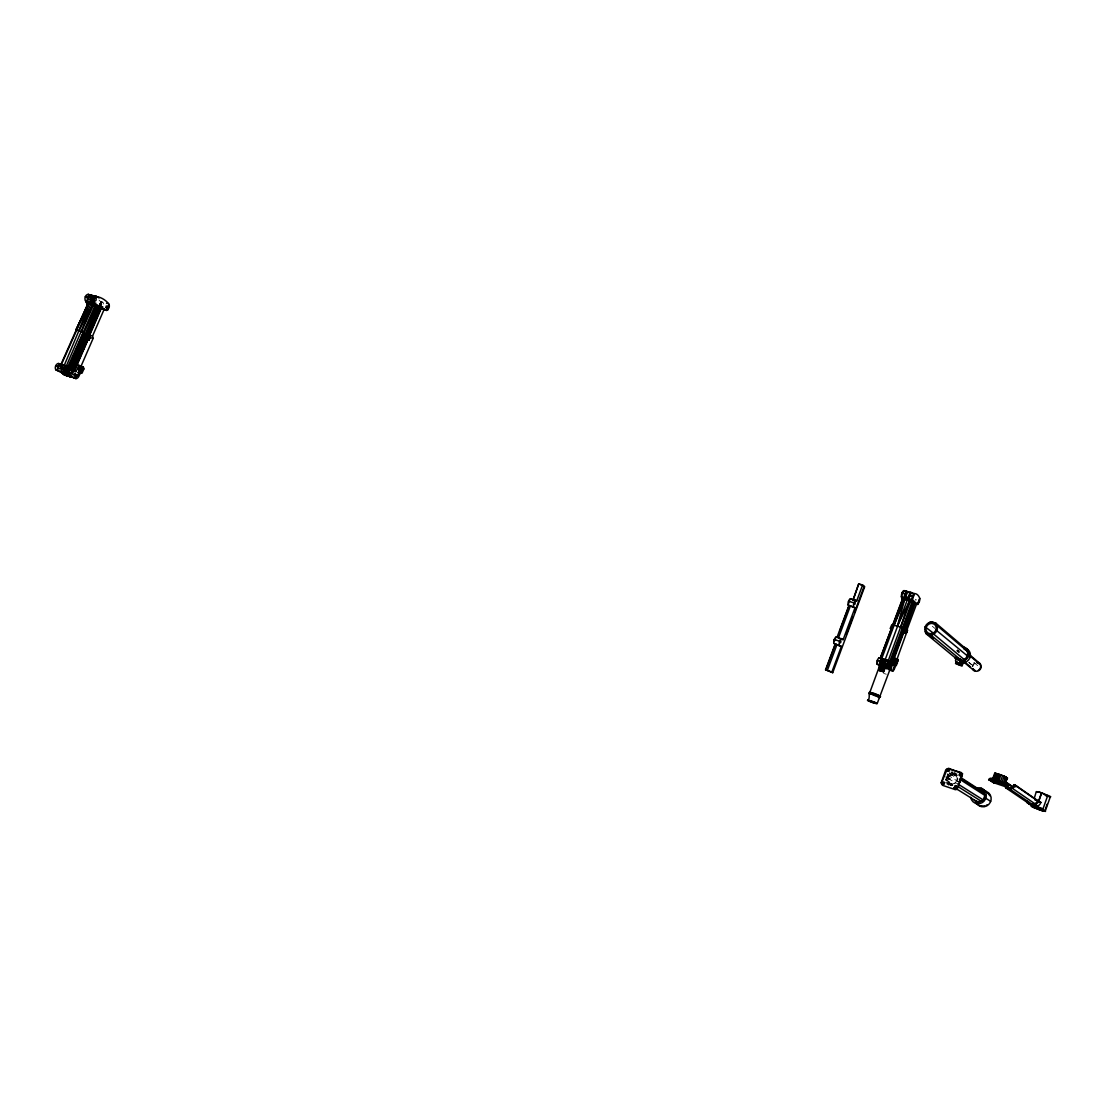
<?xml version="1.0" encoding="UTF-8"?>
<svg xmlns="http://www.w3.org/2000/svg" width="1106" height="1106" viewBox="0 0 1106 1106"><rect width="100%" height="100%" fill="white"/><g stroke="black" fill="none" stroke-linecap="round" stroke-linejoin="round"><path stroke-width="0.75" stroke-dasharray="5 3.75" d="M949.377 778.057C949.432 778.665 947.386 778.541 948.091 777.573M950.082 778.61C948.685 779.606 951.658 779.08 947.953 777.725M916.28 600.088L915.851 599.272L915.256 600.143M947.745 778.403L957.243 783.629M948.644 779.066C949.805 777.145 947.013 779.315 949.805 779.371M946.045 780.186L948.077 774.808L946.045 780.186L948.036 781.03L951.008 785.592L947.566 783.131L945.727 779.578L947.455 774.808L949.695 773.675A6.152 5.862 -56.7 0 1 956.745 775.002M958.1 781.831L958.045 781.002M950.593 785.191L950.524 783.905L952.515 784.79M954.229 773.827L956.427 774.559L954.174 773.771L953.828 774.905L956.082 775.693L956.884 773.523M953.966 774.974L954.478 773.716M954.174 775.057L954.727 773.758M950.745 785.357L950.98 784.113M954.437 775.14L954.824 774.062M951.022 785.495C950.801 783.712 953.621 784.306 952.252 785.716M954.727 775.223L955.294 773.937M951.312 785.647L951.879 784.375M956.096 775.693L955.197 775.182L955.584 774.089L957.893 775.458M951.602 785.785L951.99 784.707M951.782 785.55L952.169 784.458M952.045 785.633L952.432 784.541M956.109 774.366L955.708 775.458L955.861 774.241L955.363 775.361L953.842 774.394M955.999 775.665L956.303 774.477M950.469 783.753L950.178 785.039M954.561 772.679L953.828 774.905L955.003 773.799L954.243 773.301M100.176 306.058L102.208 301.385M98.932 305.92L100.964 301.261M99.761 304.454L101.102 301.357M957.284 651.379L958.169 650.369M958.155 652.167L959.096 651.088L958.252 652.222M956.524 774.781A6.124 5.848 -56.7 0 0 951.99 775.14L949.501 775.721L953.275 773.509L956.911 773.688L955.681 772.859M953.137 785.011L948.699 784.154M956.151 773.191L954.755 772.804M951.561 784.306L950.372 785.094M98.987 300.002A29.129 23.516 -79 0 1 100.729 301.897L102.969 302.463M101.849 304.191L99.609 303.625L100.287 304.178M886.321 674.231L883.611 673.402M947.828 777.974L949.999 778.873M947.745 778.5L949.902 779.149M100.674 301.869L100.729 301.897A3.995 3.194 -80.2 0 1 101.24 304.164M946.708 783.891L949.017 785.329L947.469 781.085M947.566 783.131L949.874 784.569M945.727 782.343L948.036 783.781M949.349 783.2L952.211 784.983M946.75 781.818L952.39 785.357M945.727 779.578L952.791 784.016M947.635 777.546L948.879 778.334M945.547 776.841L946.418 777.407M947.662 773.716L949.971 775.195M947.192 774.255L949.501 775.721M956.579 780.56L957.907 781.361M947.455 774.808L958.722 781.997M949.695 773.675L958.114 779.08M949.225 772.652L951.519 774.131M953.275 773.509L950.994 772.029L952.833 771.877L955.114 773.357M969.077 662.439L973.031 665.743M968.732 662.439L971.248 664.54M973.847 662.425L980.372 667.927M932.358 626.286L934.971 628.485M952.211 784.182A4.866 4.645 -56.7 0 1 948.409 777.504A4.866 4.645 -56.7 0 1 956.026 775.873A4.866 4.645 -56.7 0 1 954.616 783.67M957.271 651.558A6.346 5.889 -44 0 1 958.363 650.314M957.45 651.711A6.346 5.889 -44 0 1 958.543 650.466M956.552 650.95A6.359 5.889 -44.1 0 1 957.63 649.706M959.013 652.664A4.134 3.83 -44 0 1 959.718 651.849M972.81 666.752A4.037 3.774 -43.2 0 1 975.063 663.42M972.243 666.738A4.631 4.313 -43.2 0 1 974.828 662.923M103.121 302.74A3.995 3.194 -80.1 0 1 103.466 304.039M954.174 783.449A4.991 4.756 -56.7 0 0 954.962 774.947A4.991 4.756 -56.7 0 0 947.358 778.818A4.991 4.756 -56.7 0 0 954.174 783.449"/><path stroke-width="1.5" d="M882.132 658.526A3.83 1.548 -73 0 0 880.265 661.167L880.1 664.913L881.012 665.591L879.795 664.83A3.83 1.548 -73 0 1 880.265 661.167L881.593 659.245L886.445 661.056M885.685 660.489L884.192 664.291L884.178 666.171L885.616 667.098A5.972 0.747 20.2 0 1 890.095 669.13L877.127 703.734L873.781 702.904M886.5 666.655L886.68 665.439C885.878 668.618 887.081 662.19 889.736 666.282A4.756 1.894 -73 0 1 890.731 664.277L891.865 663.973L894.118 657.876L898.141 659.563L895.901 665.646L892.653 664.554L895.901 665.646M894.173 661.817L892.874 664.72L895.1 660.185L894.118 657.876M907.017 631.968L907.031 629.936M886.805 659.936A3.843 1.535 -73 0 0 884.952 662.591A3.843 1.535 -73 0 0 884.482 666.268L882.45 671.425L882.132 665.549L879.726 670.595L879.795 664.83L878.911 670.402L883.583 671.84L885.726 667.056M871.583 692.702C882.934 695.757 882.256 699.531 871.5 694.126L871.583 692.702C866.938 690.656 871.224 698.771 867.546 700.361L869.468 701.259M880.335 662.107L880.957 662.881M75.816 330.279L87.54 304.744L87.747 301.288A4.023 3.235 -80.5 0 1 87.581 297.265A4.023 3.235 -80.5 0 1 90.471 295.039L96.416 296.463L95.572 298.413M886.583 666.6L886.86 665.508L886.362 666.655M904.929 595.111C906.809 589.83 905.413 599.189 904.86 593.922L901.943 593.092A3.816 1.535 -73.9 0 0 901.487 596.715L902.012 600.033L880.141 658.54L879.146 657.807A3.83 1.548 -73 0 0 877.321 660.365A3.83 1.548 -73 0 0 876.892 663.932L879.588 665.909L870.256 691.236M909.699 596.908L909.657 596.12M90.236 297.721L90.471 295.039L94.867 297.03M68.475 373.234L69.609 373.068M879.146 657.807L890.648 661.734L889.846 661.388L911.759 602.673L912.049 599.687A3.83 1.521 -73.9 0 1 912.505 596.065A3.83 1.521 -73.9 0 1 914.289 593.576L914.316 593.604A27.802 11.005 -73.6 0 1 919.736 598.318A3.802 1.493 -73.9 0 1 919.28 601.913L917.745 604.567L912.049 599.687L909.104 598.858A3.83 1.521 -73.9 0 1 909.561 595.235A3.83 1.521 -73.9 0 1 911.344 592.761L914.316 593.604L912.865 597.917L913.736 595.567M69.872 375.999L65.821 375.252L65.724 373.648L61.922 372.556L65.627 374.768L82.839 333.791L84.333 334.454L69.968 367.496L65.572 375.28L69.955 375.902L65.724 373.648M95.807 303.085L95.628 304.468L101.005 307.883L100.176 306.058L97.411 306.97L99.056 305.768L101.31 306.334L101.144 307.703L99.471 305.256M880.708 661.471L881.053 663.337M884.8 662.715L885.132 664.582M891.892 666.365L890.662 664.291L889.666 666.31L887.067 667.208M882.45 671.425L883.307 665.909M885.464 660.697L883.639 659.867L881.523 661.568L882.146 663.669L883.639 659.867L881.358 659.452M883.583 671.84L884.482 666.268M872.648 694.457L872.869 693.075M869.496 693.96L869.357 692.342M834.436 640.111L834.449 641.273M101.005 307.883L101.31 306.334L73.853 369.528M906.173 593.908L906.657 591.447L912.491 592.857M885.09 663.199L885.312 664.471M68.904 373.828L69.166 372.487M881.026 670.955L882.132 665.549M999.008 778.251C997.723 779.73 999.312 778.458 998.925 776.868M959.662 781.845L960.077 779.993M960.409 775.569C964.75 774.145 956.925 773.246 960.685 775.472C963.132 771.836 956.331 774.38 960.561 775.887M942.436 785.205L941.109 782.993L945.851 769.665L948.589 768.269L962.607 773.744L956.925 789.504L954.851 789.366L957.602 787.97L962.234 775.126L961.46 772.624M943.031 784.334L942.962 782.536L944.704 782.868L943.57 784.527L942.312 782.481L944.33 782.426M946.805 769.983C949.985 773.426 947.303 766.665 946.985 771.089M943.874 782.149L944.137 783.725L942.575 784.057M948.561 771.172C950.731 771.601 948.146 767.813 947.248 770.26M954.547 786.933C954.865 791.177 959.483 785.951 955.128 786.255C953.593 790.679 959.054 785.467 954.99 787.209M961.639 663.116L961.971 662.121L964.418 661.651L963.257 660.075L964.1 659.48A6.359 5.889 -44.1 0 0 967.128 651.144L965.04 648.503M998.732 776.758C995.87 780.407 996.368 775.555 999.008 776.882M879.726 670.595L880.97 665.19M1005.962 785.136C1009.778 785.785 1004.566 788.73 1005.796 785.246A4.645 4.493 -49 0 0 1014.161 784.652L1014.548 785.882L1016.442 785.868L1037.608 800.55A5.502 5.364 -46.4 0 1 1034.815 803.703L1032.769 804.712L1010.151 789.325L1005.783 787.859L1004.801 785.785L1010.497 789.656M78.885 370.648C77.171 364.842 82.563 369.943 78.388 372.75L80.724 373.413L82.245 372.694L83.876 368.948L83.434 367.164L77.144 364.8M888.353 663.351L892.155 662.867L888.395 663.158M891.049 663.006L892.528 662.992L891.242 662.19L888.159 663.006M902.634 632.549L904.487 633.019L902.344 631.761L903.643 632.798M76.508 376.51C81.305 375.017 74.074 372.639 75.968 378.611L67.729 375.611L70.259 376.966A3.995 3.235 -75.7 0 0 71.392 376.593M1005.603 781.818C1005.907 783.421 1007.663 783.808 1005.907 782.371L1012.612 786.988M893.316 669.116L894.312 666.794L892.763 671.093L889.736 670.167A3.816 1.521 -73 0 0 891.533 667.609M882.146 663.669L883.639 659.867L885.229 660.959M73.051 369.998C76.66 372.072 65.323 367.413 66.54 369.252C62.738 375.446 67.024 377.906 69.194 370.399L74.517 370.109L88.812 337.178L87.872 336.473L100.605 307.136L101.365 307.33L74.254 369.805L68.973 370.22L65.738 375.349L66.761 374.118M873.906 694.886L874.293 693.559M69.968 367.496C66.346 360.777 63.222 386.602 66.65 369.252L65.406 367.123M880.141 658.54L902.385 600.019L901.487 596.715L902.081 594.765M912.644 597.738L912.561 603.019L890.579 661.775L888.837 662.37L892.528 662.992M94.245 300.721A1.383 1.106 -80.4 0 0 96.015 300.238A1.383 1.106 -80.4 0 0 95.296 298.302A1.383 1.106 -80.4 0 0 93.913 299.781L94.715 306.403L67.908 366.639L65.627 365.754M848.814 601.484L848.827 603.143M877.597 660.559L877.583 662.107M893.316 662.715C903.187 666.393 892.238 655.388 893.413 662.743M897.215 661.181L894.56 668.536A3.816 1.507 -73 0 1 892.763 671.093L887.413 667.167L876.892 663.932M80.503 369.432L80.71 371.035L82.3 370.8L82.024 368.713L80.503 369.432L78.167 368.782M65.531 374.893L66.858 369.307L65.904 367.247L74.406 370.234M888.215 660.794L900.616 627.13L909.118 601.761L909.104 598.858L909.934 599.563L901.487 596.715M1034.262 798.394L1036.281 791.62L1038.838 792.076M1041.99 810.726L1033.598 807.463L1033.986 806.398M1035.7 808.32L1036.073 807.256L1045.516 811.431L1041.05 810.256M1038.396 801.601L1041.52 792.795L1050.7 796.776L1048.64 796.555M1038.506 802.016L1041.714 792.947L1049.124 796.541M1037.193 806.758L1036.82 807.822L1031.096 806.233L1040.276 810.173M1039.764 809.841L1040.152 808.776L1038.769 808.292M1044.589 809.965L1044.216 811.03L1039.986 807.767M1042.999 808.901L1047.824 795.283M1043.013 810.214L1043.4 809.15M1042.156 810.574L1043.373 809.703L1041.423 809.191M1045.502 808.749L1047.106 804.214M1045.253 811.168L1050.437 796.5M1006.529 779.398L1004.649 784.652L1006.031 781.831L1004.359 781.043L1006.031 781.831M1004.801 784.472L1007.151 777.891L1005.257 784.721M1005.34 786.518L1006.211 785.219M1005.824 786.712L1005.796 785.246M1007.082 787.099L1006.75 785.412M990.603 780.214L991.695 780.698L988.667 779.619L993.409 782.633L1006.64 787.099L1007.234 785.619M1006.819 787.043L1007.566 785.799M1006.64 787.099L1007.995 787.444L1008.423 786.062C1009.377 784.983 999.05 781.43 1003.211 783.172C1004.953 783.808 989.759 774.781 988.75 779.702M1009.778 789.864L1009.847 788.647M1010.11 788.73L1009.142 789.352M1009.902 789.919L1010.137 788.841M1010.137 789.988L1010.386 788.799M976.363 802.68L976.778 801.518M959.994 779.44L984.99 795.504L983.994 793.348A5.903 5.682 -56.4 0 0 980.759 790.444L981.16 789.297A7.23 6.968 -56.4 0 0 979.404 788.841M990.7 780.449C987.188 778.942 993.81 777.808 991.681 780.725M989.649 779.993L990.34 778.707M989.939 780.145L990.506 778.652M978.934 789.822A6.014 5.793 -56.4 0 1 983.732 793.071L984.893 795.366L983.248 799.97L980.87 801.062A6.014 5.793 -56.4 0 1 973.902 799.707M990.34 780.117L990.796 778.831M990.423 780.338L990.105 778.721M990.879 780.311L991.335 779.039M990.962 780.546L992.137 779.44M991.819 779.232L991.363 780.504L991.875 779.398M998.22 774.117L994.736 773.191L992.303 779.827L1003.875 783.656L1006.225 777.062L1002.409 775.555M994.709 774.808L993.423 777.656M992.981 779.827L995.331 773.246M992.441 782.177L992.898 780.905M993.976 780.048L996.326 773.453M993.838 782.716L993.769 781.14M995.289 780.421L997.653 773.827L999.534 774.532M994.916 783.2L995.552 781.873M996.796 778.071L997.736 775.43M994.64 783.007L995.773 781.859M997.183 779.163L998.58 775.237M996.865 780.919L998.262 778.956M998.566 781.5L1000.93 774.905L1002.644 775.541L1000.294 782.136M1003.612 783.145L1003.474 784.638L1001.386 783.864L1004.262 776.191M1001.552 783.974L1002.008 782.689M1001.511 783.864L1002.312 782.564M1001.953 784.154L1002.409 782.868M1002.865 782.841L1002.409 784.126L990.05 779.924M1003.501 784.624L1005.672 776.799M1004.842 779.675L1006.225 777.062M1004.414 783.919L1005.313 781.417M1008.05 787.417L1004.359 784.873L1004.815 783.601M942.271 781.113L947.413 768.684L960.976 772.389M955.501 663.559L962.013 666.116L963.091 663.158M927.893 633.835L925.266 631.664L926.358 633.973L931.293 635.425L962.51 661.305L958.916 660.434L961.584 661.25L960.547 663.876L957.893 663.185A2.157 2.005 -44.7 0 0 960.644 664.015L961.46 664.54M958.902 664.222A2.157 2.005 -44.7 0 0 961.377 664.609L962.69 662.715L964.377 662.535A7.535 6.995 -44 0 0 965.69 648.503M901.846 630.392L902.344 627.987M891.187 662.079L913.183 601.222L914.15 601.484L902.938 631.927M888.547 669.365L889.736 666.282M891.242 662.19L902.703 631.955M903.284 632.051L904.514 628.692L902.676 628.153M903.367 632.383L891.74 663.088M892.487 663.185L903.699 632.715M904.086 632.397L905.206 629.355L906.685 630.24C906.215 635.701 906.865 632.438 903.395 632.134L914.455 602.314L911.62 600.447M905.04 632.563L905.69 629.038L907.625 630.13L906.27 629.217M905.662 633.365L916.694 603.669L913.777 602.853M897.146 658.803L907.487 630.185M919.045 600.116L918.284 602.59L919.736 598.318M892.238 629.425L890.289 628.388L891.671 624.945L892.362 625.208M891.823 628.802L891.132 628.54L892.252 625.111M897.132 616.083L898.902 611.286M906.713 591.281A3.816 1.521 -73.9 0 0 904.902 593.825A3.816 1.521 -73.9 0 0 904.418 597.53L881.676 658.803L880.5 658.54M892.736 625.167L894.077 625.222L907.805 591.544M878.911 670.402L879.823 667.955M852.795 599.756L856.708 600.876L862.625 584.991L858.698 583.885L853.072 599.977L850.459 598.664A3.995 1.7 -73.7 0 0 848.509 601.263A3.995 1.7 -73.7 0 0 848.081 605.037L855.007 607.775L843.145 639.655L838.445 637.941L850.32 606.088M862.625 584.991L864.698 586.692L832.707 672.697L831.823 672.102L841.348 646.485L833.813 643.319A4.009 1.7 -73.1 0 1 834.242 639.558A4.009 1.7 -73.1 0 1 836.205 636.904L843.145 639.655M846.367 634.167L852.878 616.692M854.648 611.936L864.104 586.526A5.502 0.899 20.1 0 0 863.44 586.069M848.841 605.632L836.979 637.471L836.205 636.904M839.592 631.277L849.09 605.812M832.707 672.697L825.546 669.821L835.085 644.217L833.813 643.319M825.809 669.987L835.334 644.411M853.666 598.387L858.698 583.885M825.546 669.821L827.357 670.388L836.896 644.77L841.348 646.485M912.201 593.272A27.747 11.06 -73.6 0 0 910.155 592.208L885.09 659.909A4.797 1.922 -73 0 1 885.007 661.001M894.077 625.222L900.616 627.13L910.114 602.079L909.104 598.858L912.561 603.019M78.664 370.579L81.001 371.243L78.872 376.289A4.009 3.235 -75.7 0 1 75.968 378.611L61.66 371.533A4.023 3.277 -75.9 0 1 61.48 367.538A4.023 3.277 -75.9 0 1 64.411 365.215L68.862 367.04L95.655 306.804L93.623 302.768A4.037 3.235 -80.4 0 1 93.457 298.731A4.037 3.235 -80.4 0 1 96.346 296.505A29.24 23.489 -78.9 0 1 108.83 303.929A4.009 3.194 -80 0 1 108.969 307.924L106.66 310.454L102.015 308.477M60.761 364.607L66.332 366.058L92.268 305.574L91.356 302.201A4.023 3.235 -80.4 0 1 91.19 298.164A4.023 3.235 -80.4 0 1 94.079 295.938L96.416 296.463M875.219 695.37L875.772 694.098M73.273 369.238L87.111 338.242C81.775 335.298 87.637 338.353 87.111 338.242M71.116 376.593L72.484 373.455A4.991 4.037 -75.6 0 1 73.895 371.478L76.12 371.533L78.844 365.27L83.434 367.164M69.623 370.012L71.669 370.054L69.042 370.413L66.263 375.155L68.849 370.372L73.964 370.206L88.812 337.178M98.379 307.316L99.001 307.91L87.402 334.648L87.968 336.984L86.862 339.528L89.102 340.136L90.208 337.579L89.641 335.242L101.254 308.491L100.176 306.058M102.54 306.832L101.254 308.491M101.932 308.657L102.692 306.915M81.167 365.934L93.125 338.367L92.558 336.017L104.268 309.044L100.632 307.883M106.245 305.961C106.77 312.528 111.499 302.145 106.522 303.334M80.724 373.413L77.904 372.487L79.922 372.031L81.001 369.528M902.192 593.314L903.077 592.47M909.823 595.457L910.791 594.751M917.51 604.374L918.284 602.59M60.816 364.745L87.498 304.579L85.494 300.721A4.023 3.235 -80.5 0 1 85.369 296.615A4.023 3.235 -80.5 0 1 88.286 294.307M61.328 364.648L88.093 304.565L87.747 301.288L85.494 300.721L87.54 304.744M92.807 295.551L75.761 330.127M58.673 363.39A4.023 3.277 -76 0 0 55.701 365.796A4.023 3.277 -76 0 0 55.853 369.86L64.217 372.902L65.6 369.736M65.904 375.404L68.461 369.943L71.392 368.16L98.434 305.615L97.687 305.422L70.867 367.911M68.766 373.787L69.305 372.528M84.83 336.307L86.005 336.722L99.056 305.768L96.042 306.417M62.116 372.777L69.512 375.985L70.784 372.957A4.991 4.037 -75.7 0 1 72.194 370.994L74.42 371.049L87.982 339.832L85.369 338.657M66.222 375.058L68.752 370.095L72.637 368.796L86.157 337.662M983.082 801.463L984.617 797.965M834.532 639.766L835.624 638.991M1014.161 784.652L1016.138 786.338M76.355 330.127L81.374 331.468L93.139 305.837L91.356 302.201L106.66 310.454M902.385 600.019L904.432 600.434L907.584 598.899L909.118 601.761L897.339 626.176L904.432 600.434L904.418 597.53L902.012 600.033M886.238 666.019L887.385 663.697M65.876 375.031L67.065 372.598M887.593 663.586L886.39 665.95L887.565 663.711M960.644 664.015L961.695 662.494M886.888 665.881L887.662 663.655M886.583 666.047L887.648 663.711M92.268 301.385L91.439 302.85L92.268 305.574L78.858 330.805L64.176 365.533M69.761 375.708L65.973 374.92L69.222 369.888M93.25 303.307L94.079 301.841M58.106 367.579L58.065 365.657M85.922 297.044L86.89 296.256M107.158 308.353L106.135 310.15L103.881 309.569M886.597 665.508L886.749 666.365M876.477 695.868L877.182 694.665M894.408 666.918L896.344 663.628M65.669 375.155L70.134 370.054L68.586 370.289M848.952 601.166L849.947 600.959M894.049 660.227L895.113 658.637L898.141 659.563M891.533 667.692L889.556 670.112M69.429 372.625L68.641 373.69L69.526 372.75M877.597 696.365L878.441 695.218M65.102 374.671L69.955 375.902M62.005 372.473L65.489 375.086M69.166 370.427L66.54 369.252M878.496 696.808L879.45 695.715M958.791 783.546L958.943 785.868M1033.737 804.698L1029.479 803.924L1028.428 801.961M1035.119 805.638L1034.4 805.818M78.07 374.367L81.001 371.243M878.344 697.499L880.044 696.628M879.422 697.444L880.5 696.434M879.394 697.596L880.459 696.6M964.031 649.028L965.524 648.752L964.639 649.554M955.971 662.895L958.695 663.711L960.92 661.706L961.543 662.218L959.303 664.222L955.971 662.895L955.501 660.088L957.727 658.084M79.425 367.966L81.097 366.501L81.54 368.284L83.876 368.948L82.259 368.892M1014.838 786.311L1015.446 785.537L1036.944 800.44M994.736 773.191L997.1 773.813M888.146 662.052L889.39 661.236L888.049 660.683M993.326 782.467L995.372 783.172M100.729 306.376L98.268 307.468L99.001 307.91M954.92 657.628L955.501 658.526L955.971 657.075M955.501 658.526L957.16 658.747L956.261 658.001M1007.607 778.14L1006.004 777.864M105.637 307.62L107.973 305.768M92.296 297.901L92.185 297.97A1.383 1.12 -80.5 0 0 91.646 299.214M67.756 374.575L66.139 375.293M1006.432 783.601L1005.437 783.283M928.459 622.982L930.865 621.683L935.8 623.107L966.934 649.651L968.027 651.904A6.346 5.889 -44 0 1 968.497 653.397M931.293 635.425L933.713 634.125L964.819 660.075A6.346 5.889 -44 0 0 967.266 657.876M960.879 780.007L961.418 779.025M975.451 800.855A5.903 5.682 -56.4 0 0 981.174 801.2L983.345 800.108M1010.151 789.325L1012.253 788.26A5.724 5.53 -49 0 0 1015.17 784.983M1029.119 803.689L1035.299 804.712A6.65 6.484 -46.4 0 0 1038.672 800.896L1040.898 802.444A6.622 6.456 -46.1 0 1 1037.539 806.246L1036.516 806.744L1029.299 804.325L1026.562 801.781M68.489 373.413L69.581 372.902M886.196 668.425L888.339 668.591M104.406 309.887L108.167 309.791M100.065 307.731L98.033 308.09L100.273 308.657M67.19 375.224L66.18 375.473M880.348 661.208L883.639 659.867L885.021 661.277M986.289 805.251L987.478 804.767M68.613 375.017L66.429 375.432M880.528 660.78L883.639 659.867L884.814 661.637M886.639 668.646L887.883 668.3M897.312 661.319L898.127 661.098L895.1 660.185M880.708 660.379L883.639 659.867L884.62 662.024M68.13 375.584L66.263 375.625M69.305 375.404L66.65 375.57M888.09 663.31L892.113 663.047M953.773 787.707L957.381 786.933L955.1 785.509M869.523 693.808L871.5 694.126M880.915 660.019L883.639 659.867L884.441 662.453M87.498 304.579L91.936 303.141M913.335 602.466L915.422 602.59L904.238 632.978L905.551 633.282M881.136 659.715L883.639 659.867M66.719 375.764L68.337 375.985L66.872 375.736M883.279 662.093L881.523 661.568M1007.151 777.891L1005.23 777.518M68.489 373.068L69.595 373.247M905.69 598.623L906.436 598.761M66.526 375.708L69.415 376.109M977.428 802.057L978.921 802.348M1037.843 791.855L1037.995 792.38M1042.986 810.767L1044.216 811.03M86.503 339.003L89.102 340.136M878.219 696.241L879.284 696.504M88.259 294.5L90.512 295.067M85.328 296.698L87.581 297.265L88.079 298.661A1.383 1.12 -80.5 0 0 89.959 299.076A1.383 1.12 -80.5 0 0 89.42 296.837A1.383 1.12 -80.5 0 0 88.079 298.661L87.982 297.155M93.457 298.731L91.19 298.164L91.687 299.574M869.593 700.471L867.878 700.181L868.68 700.872M874.777 703.209L876.519 703.499L875.717 702.822M89.641 335.242L92.558 336.017M90.208 337.579L93.125 338.367M901.943 593.092A3.816 1.535 -73.9 0 1 903.726 590.632L906.671 591.461M912.505 596.065L909.561 595.235L909.63 596.424M884.04 659.383L885.408 659.84M1038.299 791.841L1040.165 792.449M905.869 596.784L908.455 597.655M1006.28 785.44L1007.276 785.772M79.743 368.091L82.079 368.754M58.604 363.556L62.392 365.035A5.032 4.106 -76 0 1 62.019 368.713M79.922 372.031L82.245 372.694M72.733 370.565L76.12 371.533M55.673 365.879L57.899 366.515A4.023 3.277 -75.9 0 1 60.83 364.192M61.48 367.538L63.719 368.174A4.037 3.277 -75.9 0 1 66.65 365.851M72.443 370.814L74.13 371.298M70.784 372.957L72.484 373.455M850.459 598.664L856.708 600.876M55.853 369.86L70.259 376.966M848.509 601.263L853.943 602.825A3.995 1.687 -73.7 0 1 855.892 600.226M925.114 626.839A6.65 6.097 -45.6 0 1 936.022 624.074A6.65 6.097 -45.6 0 1 932.137 634.733A6.65 6.097 -45.6 0 1 925.114 626.839L934.183 633.779M935.925 629.95L968.013 656.411A6.346 5.889 -44 0 0 968.372 654.835M848.081 605.037L855.007 607.775M1035.534 807.408L1032.396 806.647L1033.598 807.463M903.879 629.134L905.731 629.673L904.514 628.692M965.607 649.194L967.847 651.752A6.346 5.889 -44 0 1 968.317 653.245M890.441 628.291L891.132 628.54M960.63 660.019L956.828 658.886L961.252 660.531L960.437 658.886M960.616 661.568L961.432 661.941M834.242 639.558L839.661 641.19A4.009 1.7 -73.1 0 1 841.625 638.535M893.302 661.153L896.33 662.079M835.085 644.217L836.896 644.77M893.759 663.835L896.786 664.747M888.657 663.393L890.869 664.07M877.321 660.365L887.855 663.572A3.843 1.535 -73 0 1 889.68 661.001M887.606 664.029L890.33 664.858M887.413 664.402L890.123 665.231M887.178 664.927L889.888 665.757M880.1 663.047L884.192 664.291M888.657 669.448L889.183 669.586A5.972 0.747 20.2 0 0 890.095 669.13M909.077 599.48L907.584 598.899M92.268 305.574L95.655 306.804M1039.778 792.255L1041.714 792.947M1045.239 795.449L1046.788 795.933M66.222 374.782L62.987 373.745L64.411 374.796M1007.096 785.827L1008.423 786.062M909.118 601.761L911.759 602.673M834.588 643.872L840.767 646.056M1014.81 785.094L1015.82 785.426M1014.7 785.371L1016.442 785.868M1005.824 782.647L1006.819 782.979M1014.603 785.633L1016.303 786.117M1005.741 782.896L1006.737 783.228M1005.644 783.089L1006.626 783.421M1014.52 786.09L1015.985 786.518M1014.548 786.242L1015.833 786.643M1034.76 799.804L1038.672 800.896M1038.7 801.615L1040.898 802.444M1027.032 802.79L1028.539 803.288L1027.585 801.283M870.367 700.623L874.21 702.034M872.675 702.531L874.003 703.057M955.294 789.643L942.934 785.454L941.234 782.426M1000.93 774.905L999.23 774.311L998.704 776.675M997.17 781.126L998.607 781.624M1036.889 806.551L1042.889 808.818M1036.308 807.477L1038.202 808.306M858.975 584.106L860.026 584.48A5.502 0.899 20.1 0 1 862.5 585.558M81.374 331.468L84.388 332.712M900.616 627.13L903.27 628.236M84.706 336.196L85.687 336.542M872.745 702.628L870.187 701.66M905.206 629.355L904.514 629.093L905.51 629.895M892.252 625.512L892.943 625.761M1002.368 784.016L1004.359 784.873M827.357 670.388L831.823 672.102M101.31 306.874L100.466 305.657M1039.612 808.832L1040.912 809.357M1003.778 776.108L1005.81 776.951M67.908 366.639L68.862 367.04M875.33 702.517L867.546 700.361M869.081 701.163L870.436 701.674M886.625 667.595L888.381 668.439M889.238 661.222L890.579 661.775M886.376 667.582L887.206 667.969M62.572 373.095C66.056 378.846 68.531 368.892 65.848 365.892M69.885 367.51L71.392 368.16M997.405 778.569L997.211 778.389M84.25 334.468L85.217 334.883M874.929 702.434L876.851 703.333M71.213 368.132L72.637 368.796M890.344 661.72L891.547 662.259M61.66 371.533L64.217 372.902M62.434 372.376L64.922 375.072M68.544 372.888L69.54 373.427M64.411 365.215L65.973 366.045A5.046 4.106 -76 0 1 65.821 369.141M72.36 368.727L73.604 369.363M98.406 307.565L100.812 308.975M1036.557 791.91L1037.304 792.352M94.079 295.938L96.111 297.155M975.686 803.343L980.649 806.426M954.395 787.541L977.137 801.753M954.727 788.053L955.653 788.661M958.819 787.113L981.174 801.2M980.87 801.062L983.607 800.191L957.741 783.891M955.985 786.186L956.911 786.795M985.805 798.255L990.7 801.38M960.036 778.818L961.446 779.73M961.308 777.877L980.759 790.444M983.732 793.071L984.091 793.306A6.014 5.793 -56.4 0 0 980.787 790.334L980.428 790.113M960.354 778.099L983.994 793.348M959.358 775.223L960.271 775.831M948.243 769.237L949.155 769.845M981.119 788.177L986.04 791.371M960.616 773.37L961.529 773.979M1030.253 803.868L1030.515 804.643M1005.783 787.859L1028.539 803.288M1008.326 787.583L1009.363 788.288M1034.276 805.223L1036.516 806.744M1012.253 788.26L1034.815 803.703M1035.299 804.712L1037.539 806.246M1006.889 782.702L1013.69 787.375M64.189 374.616L61.922 372.556M891.395 665.964L889.929 668.107C892.418 669.462 888.809 665.923 891.464 666.462M881.593 659.245L882.353 659.812M882.063 658.692L887.441 660.628L886.749 660.116M64.632 374.92L63.263 373.482M958.695 663.711L959.773 664.775M961.736 662.77L962.455 663.365M926.358 633.973L957.741 659.895M961.473 663.268L962.206 663.863L961.432 663.324M961.681 660.959L964.584 660.489A7.562 7.009 -44.1 0 0 964.086 647.121M961.335 660.959L962.054 661.554M961.584 661.25L962.303 661.844L960.271 660.849M930.505 636.005L933.132 638.162M961.971 662.121L962.69 662.715M961.211 661.747C960.658 659.964 961.169 664.983 958.847 663.019M964.031 661.512L970.543 666.918M964.1 662.342L974.11 670.651M963.257 660.075L964.155 660.821M968.4 656.135L970.003 657.489M64.328 374.602L62.351 372.501M968.98 654.268L980.151 663.752M969.257 655.277L979.709 664.139M968.027 651.904L936.893 625.415L935.8 623.107M965.925 649.263L966.644 649.886M906.657 591.447L910.141 593.092M903.726 590.632L903.754 590.645A27.705 11.115 -73.6 0 1 905.966 591.129M869.33 692.508L869.814 694.222M911.69 599.659L913.597 601.443M68.627 372.736L69.443 373.579M91.356 302.201L94.715 306.403M63.733 372.902L64.798 374.727M956.69 657.669L957.547 658.955M68.738 372.611L69.332 373.704M1029.299 804.325L1028.829 803.329A6.622 6.456 -46.1 0 1 1028.303 801.712M64.12 373.911L64.466 374.644M65.116 374.851L64.687 373.234M68.876 372.528L69.194 373.787L69.028 372.473M886.514 665.605L886.666 666.489M961.957 660.158L962.441 662.964L960.215 664.955L957.506 664.153L957.022 661.347M61.991 368.906L61.95 368.561A1.383 1.134 -75.9 0 1 62.489 367.303M58.369 367.538A1.383 1.134 -76 0 0 60.111 368.478A1.383 1.134 -76 0 0 60.056 366.114A1.383 1.134 -76 0 0 58.369 367.538L58.411 367.883M64.189 369.197A1.383 1.134 -75.9 0 0 65.931 370.137A1.383 1.134 -75.9 0 0 65.876 367.773A1.383 1.134 -75.9 0 0 64.189 369.197L64.231 369.556M869.758 692.315L869.883 693.78M870.519 692.439L870.56 693.891M1005.395 784.168A4.645 4.493 -49 0 1 1005.34 782.979M987.382 792.947A7.175 6.926 -56.4 0 1 989.718 795.698M984.547 805.859A7.175 6.926 -56.4 0 1 980.925 805.638M984.05 790.984A8.005 7.728 -56.4 0 1 990.285 802.348A8.005 7.728 -56.4 0 1 977.345 804.159M977.068 787.942A8.074 7.77 -56.4 0 1 986.179 794.122A8.074 7.77 -56.4 0 1 979.75 803.578A8.074 7.77 -56.4 0 1 970.667 797.371M979.764 801.809A6.014 5.793 -56.4 0 1 975.395 800.951M984.948 798.283A6 5.779 -56.4 0 1 984.243 799.679M977.054 662.936A4.037 3.774 -43.2 0 1 980.262 664.955M980.566 665.909A4.037 3.774 -43.2 0 1 980.372 667.927M979.902 668.854A4.037 3.774 -43.2 0 1 978.34 670.25M975.34 670.582A4.037 3.774 -43.2 0 1 973.142 668.701M977.11 662.37A4.631 4.313 -43.2 0 1 981.174 666.158A4.631 4.313 -43.2 0 1 977.842 671.066A4.631 4.313 -43.2 0 1 972.63 668.978M839.233 644.964A4.009 1.7 -73.1 0 1 839.661 641.19M853.514 606.613A3.995 1.687 -73.7 0 1 853.943 602.825M76.535 375.625A4.009 3.235 -75.7 0 1 73.646 377.934M63.899 372.169A4.037 3.277 -75.9 0 1 63.719 368.174M93.54 298.039A1.383 1.12 -80.5 0 1 93.346 300.224M64.189 367.883A1.383 1.134 -75.9 0 1 63.678 369.487M63.111 369.763A1.383 1.134 -75.9 0 1 62.544 369.653M94.632 296.021A29.185 23.503 -78.9 0 1 96.913 296.85M98.019 297.376A29.185 23.503 -78.9 0 1 99.084 297.97M69.084 375.929A3.995 3.235 -75.7 0 1 67.936 376.289M88.217 294.473A29.129 23.516 -79 0 1 92.863 295.841M93.969 296.367A29.129 23.516 -79 0 1 95.033 296.961M58.079 370.51A4.023 3.277 -75.9 0 1 57.899 366.515M887.524 665.605A4.756 1.894 -73 0 1 888.242 664.042M906.464 591.434A27.705 11.115 -73.6 0 1 907.39 592.235M887.413 667.167A3.843 1.535 -73 0 1 887.855 663.572M879.602 665.923A5.972 0.747 20.2 0 1 879.712 665.342M839.786 642.102C840.961 645.323 841.486 637.319 839.786 642.102M854.067 603.738C855.187 607.056 855.768 598.996 854.067 603.738M887.952 664.43C888.975 667.43 889.556 659.936 887.952 664.43M73.867 374.588C75.374 379.427 77.088 370.551 73.867 374.588M959.593 782.454L960.036 781.735L959.593 782.454M889.971 663.075L888.491 663.324L889.971 663.075M88.66 304.662L78.858 330.805L91.439 302.85L87.747 301.288L88.66 304.662M93.955 301.993L93.277 303.556L95.628 304.468L93.955 301.993M931.929 633.572A5.406 4.949 -45.6 0 0 935.082 624.918A5.406 4.949 -45.6 0 0 926.247 627.157A5.406 4.949 -45.6 0 0 931.929 633.572"/></g></svg>
